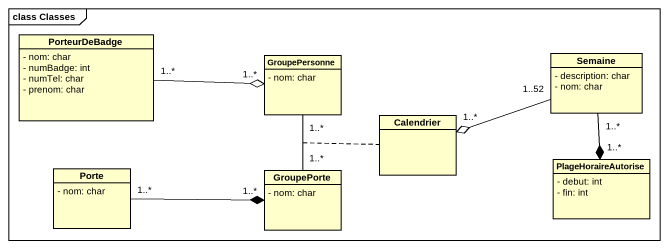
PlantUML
@startuml
mainframe class Classes
hide circle
hide empty members
skinparam classAttributeIconSize 0
class PorteurDeBadge {
  - nom: char
  - numBadge: int
  - numTel: char
  - prenom: char
}
class GroupePersonne {
  - nom: char
}
class Semaine {
  - description: char
  - nom: char
}
class Calendrier
class Porte {
  - nom: char
}
class GroupePorte {
  - nom: char
}
class PlageHoraireAutorise {
  - debut: int
  - fin: int
}
GroupePersonne "1..*" o-left- "1..*" PorteurDeBadge
Calendrier "1..*" o-right- "1..52" Semaine
Porte "1..*" -right-* "1..*" GroupePorte
GroupePorte "1..*" -up- "1..*" GroupePersonne
(GroupePorte, GroupePersonne) .. Calendrier
PlageHoraireAutorise "1..*" *-up- "1..*" Semaine
@enduml
